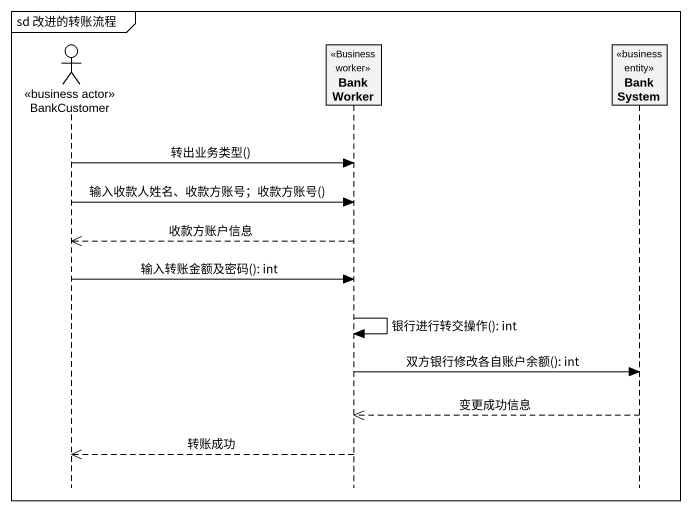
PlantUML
@startuml
mainframe sd 改进的转账流程
hide footbox
actor BankCustomer <<business actor>>
participant BankWorker <<Business worker>>
participant BankSystem <<business entity>>

BankCustomer -> BankWorker : 转出业务类型()
BankCustomer -> BankWorker : 输入收款人姓名、收款方账号；收款方账号()
BankWorker -->> BankCustomer : 收款方账户信息
BankCustomer -> BankWorker : 输入转账金额及密码(): int
BankWorker -> BankWorker : 银行进行转交操作(): int
BankWorker -> BankSystem : 双方银行修改各自账户余额(): int
BankSystem -->> BankWorker : 变更成功信息
BankWorker -->> BankCustomer : 转账成功
@enduml
